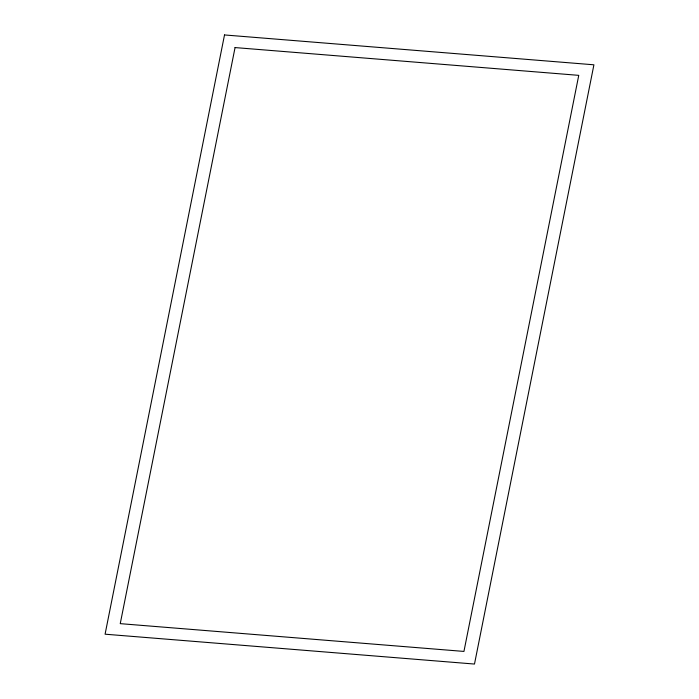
<?xml version="1.0" encoding="UTF-8"?>
<svg xmlns="http://www.w3.org/2000/svg" width="699" height="699" viewBox="0 0 699 699"><rect width="100%" height="100%" fill="white"/><g stroke="black" fill="none" stroke-linecap="round" stroke-linejoin="round"><path stroke-width="1.05" d="M224.51 34.95L105.086 634.194L474.49 664.05L593.914 64.806L224.51 34.95M235.056 47.576L120.245 623.648L463.944 651.424L578.755 75.352L235.056 47.576"/></g></svg>
